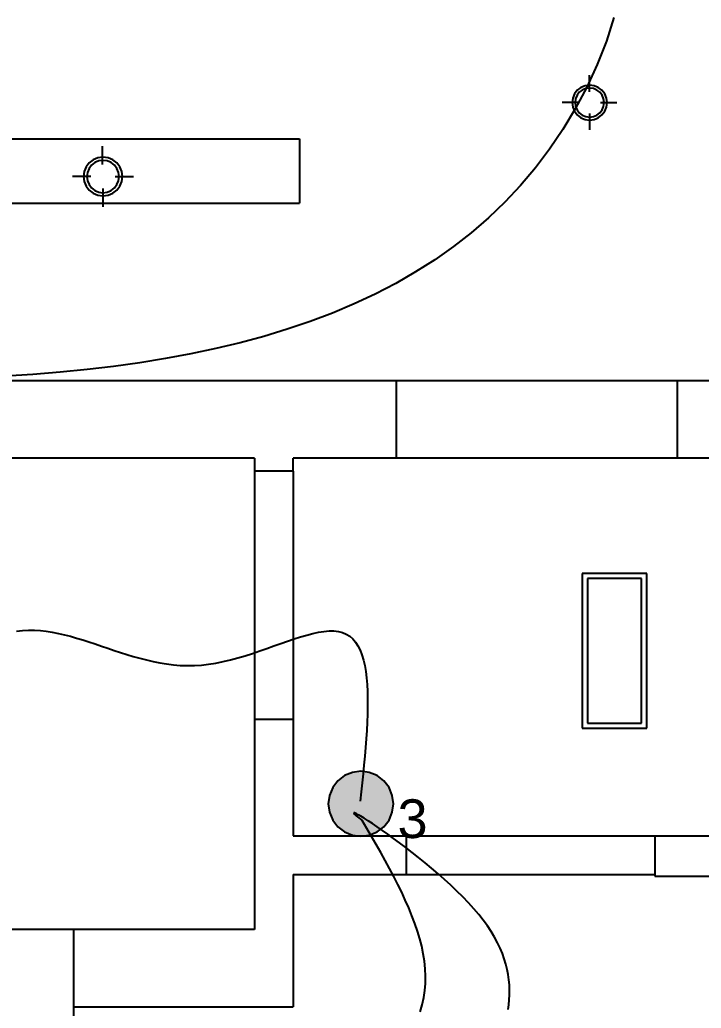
# Model space of a CAD drawing. Header units: centimetres. Extents: x 1966 to 8787, y 7398 to 12383.
# Drawn here: x 3706.3 to 3917.4, y 9033.8 to 9340.2 of the extents above; entities that cross this region are included whole.
import ezdxf

# ---------------------------------------------------------------- set-up
doc = ezdxf.new("R2010")
doc.units = ezdxf.units.CM
doc.styles.get("Standard").update_dxf_attribs({"font": 'arial.ttf', "height": 10})

# ---------------------------------------------------------------- blocks, each defined once
blk = doc.blocks.new('三路開關')
h = blk.add_hatch(color=256)
h.dxf.hatch_style = 1
h.paths.add_polyline_path([(7.42, 14.95), (5.82, 17.03), (3.74, 18.64), (1.3, 19.64), (-1.3, 19.99), (-3.91, 19.64), (-6.34, 18.64), (-8.43, 17.03), (-10.03, 14.95), (-11.04, 12.52), (-11.38, 9.91), (-11.04, 7.3), (-10.03, 4.87), (-8.43, 2.78), (-6.34, 1.18), (-3.91, 0.17), (-1.3, -0.17), (1.3, 0.17), (3.74, 1.18), (5.82, 2.78), (7.42, 4.87), (8.43, 7.3), (8.77, 9.91), (8.43, 12.52)])
for p, q in [((-6.34, 18.64), (-8.43, 17.03)), ((-3.91, 19.64), (-6.34, 18.64)), ((-1.3, 19.99), (-3.91, 19.64)), ((1.3, 19.64), (-1.3, 19.99)), ((3.74, 18.64), (1.3, 19.64)), ((5.82, 17.03), (3.74, 18.64)), ((-8.43, 17.03), (-10.03, 14.95)), ((7.42, 14.95), (5.82, 17.03)), ((-11.04, 12.52), (-11.38, 9.91)), ((-10.03, 14.95), (-11.04, 12.52)), ((8.43, 12.52), (7.42, 14.95)), ((8.77, 9.91), (8.43, 12.52)), ((-11.38, 9.91), (-11.04, 7.3)), ((8.43, 7.3), (8.77, 9.91)), ((-11.04, 7.3), (-10.03, 4.87)), ((7.42, 4.87), (8.43, 7.3)), ((-10.03, 4.87), (-8.43, 2.78)), ((5.82, 2.78), (7.42, 4.87)), ((-8.43, 2.78), (-6.34, 1.18)), ((-6.34, 1.18), (-3.91, 0.17)), ((-3.91, 0.17), (-1.3, -0.17)), ((-1.3, -0.17), (1.3, 0.17)), ((1.3, 0.17), (3.74, 1.18)), ((3.74, 1.18), (5.82, 2.78))]:
    blk.add_line(p, q)
blk.add_text('3', height=12).set_placement((10.06, -0.71))

msp = doc.modelspace()

# ---------------------------------------------------------------- linework, layer by layer
for p, q in [((3890.28, 9340.89), (3887.98, 9333.49)), ((3887.98, 9333.49), (3885.16, 9326.25)), ((3885.16, 9326.25), (3881.9, 9319.24)), ((3882.78, 9319.9), (3882.78, 9322.96)), ((3878.97, 9318.31), (3878.11, 9317.2)), ((3881.9, 9319.24), (3878.31, 9312.52)), ((3880.08, 9319.17), (3878.97, 9318.31)), ((3880.53, 9318.39), (3879.6, 9317.68)), ((3881.39, 9319.71), (3880.08, 9319.17)), ((3881.62, 9318.84), (3880.53, 9318.39)), ((3882.78, 9319.9), (3881.39, 9319.71)), ((3882.78, 9319), (3881.62, 9318.84)), ((3884.18, 9319.71), (3882.78, 9319.9)), ((3882.78, 9319), (3882.78, 9319.9)), ((3883.95, 9318.84), (3882.78, 9319)), ((3882.78, 9317.86), (3882.78, 9319)), ((3885.03, 9318.39), (3883.95, 9318.84)), ((3885.48, 9319.17), (3884.18, 9319.71)), ((3885.97, 9317.68), (3885.03, 9318.39)), ((3886.6, 9318.31), (3885.48, 9319.17)), ((3887.46, 9317.2), (3886.6, 9318.31)), ((3877.57, 9315.89), (3877.38, 9314.5)), ((3878.11, 9317.2), (3877.57, 9315.89)), ((3878.44, 9315.66), (3878.28, 9314.5)), ((3878.89, 9316.75), (3878.44, 9315.66)), ((3879.6, 9317.68), (3878.89, 9316.75)), ((3886.68, 9316.75), (3885.97, 9317.68)), ((3887.13, 9315.66), (3886.68, 9316.75)), ((3887.28, 9314.5), (3887.13, 9315.66)), ((3888, 9315.89), (3887.46, 9317.2)), ((3888.18, 9314.5), (3888, 9315.89)), ((3877.38, 9314.5), (3874.32, 9314.5)), ((3878.31, 9312.52), (3874.46, 9306.12)), ((3877.38, 9314.5), (3877.57, 9313.1)), ((3878.28, 9314.5), (3877.38, 9314.5)), ((3877.57, 9313.1), (3878.11, 9311.8)), ((3878.28, 9314.5), (3878.44, 9313.33)), ((3879.42, 9314.5), (3878.28, 9314.5)), ((3878.44, 9313.33), (3878.89, 9312.25)), ((3878.89, 9312.25), (3879.6, 9311.31)), ((3885.97, 9311.31), (3886.68, 9312.25)), ((3886.15, 9314.5), (3887.28, 9314.5)), ((3886.68, 9312.25), (3887.13, 9313.33)), ((3887.13, 9313.33), (3887.28, 9314.5)), ((3887.28, 9314.5), (3888.18, 9314.5)), ((3887.46, 9311.8), (3888, 9313.1)), ((3888, 9313.1), (3888.18, 9314.5)), ((3888.18, 9314.5), (3891.25, 9314.5)), ((3878.11, 9311.8), (3878.97, 9310.68)), ((3878.97, 9310.68), (3880.08, 9309.82)), ((3879.6, 9311.31), (3880.53, 9310.6)), ((3880.08, 9309.82), (3881.39, 9309.28)), ((3880.53, 9310.6), (3881.62, 9310.15)), ((3881.39, 9309.28), (3882.78, 9309.1)), ((3881.62, 9310.15), (3882.78, 9310)), ((3882.78, 9311.13), (3882.78, 9310)), ((3882.78, 9310), (3883.95, 9310.15)), ((3882.78, 9310), (3882.78, 9309.1)), ((3882.78, 9309.1), (3884.18, 9309.28)), ((3882.78, 9309.1), (3882.78, 9306.03)), ((3883.95, 9310.15), (3885.03, 9310.6)), ((3884.18, 9309.28), (3885.48, 9309.82)), ((3885.03, 9310.6), (3885.97, 9311.31)), ((3885.48, 9309.82), (3886.6, 9310.68)), ((3886.6, 9310.68), (3887.46, 9311.8)), ((3874.46, 9306.12), (3870.34, 9300.04)), ((3192.97, 9303.29), (3792.97, 9303.29)), ((3792.97, 9303.29), (3792.97, 9283.29)), ((3731.94, 9295.32), (3731.94, 9300.98)), ((3870.34, 9300.04), (3865.98, 9294.28)), ((3729.05, 9296.77), (3727.81, 9295.82)), ((3730.5, 9297.37), (3729.05, 9296.77)), ((3732.05, 9297.57), (3730.5, 9297.37)), ((3733.61, 9297.37), (3732.05, 9297.57)), ((3735.05, 9296.77), (3733.61, 9297.37)), ((3736.3, 9295.82), (3735.05, 9296.77)), ((3726.86, 9294.57), (3726.26, 9293.13)), ((3727.81, 9295.82), (3726.86, 9294.57)), ((3727.72, 9294.07), (3727.22, 9292.87)), ((3728.52, 9295.11), (3727.72, 9294.07)), ((3729.55, 9295.9), (3728.52, 9295.11)), ((3730.76, 9296.4), (3729.55, 9295.9)), ((3732.05, 9296.57), (3730.76, 9296.4)), ((3733.35, 9296.4), (3732.05, 9296.57)), ((3734.55, 9295.9), (3733.35, 9296.4)), ((3735.59, 9295.11), (3734.55, 9295.9)), ((3736.38, 9294.07), (3735.59, 9295.11)), ((3737.25, 9294.57), (3736.3, 9295.82)), ((3736.88, 9292.87), (3736.38, 9294.07)), ((3737.85, 9293.13), (3737.25, 9294.57)), ((3865.98, 9294.28), (3861.37, 9288.82)), ((3726.05, 9291.57), (3722.65, 9291.57)), ((3726.26, 9293.13), (3726.05, 9291.57)), ((3726.05, 9291.57), (3726.26, 9290.02)), ((3727.05, 9291.57), (3726.05, 9291.57)), ((3727.22, 9292.87), (3727.05, 9291.57)), ((3728.31, 9291.57), (3727.05, 9291.57)), ((3727.05, 9291.57), (3727.22, 9290.28)), ((3735.79, 9291.57), (3737.05, 9291.57)), ((3737.05, 9291.57), (3736.88, 9292.87)), ((3736.88, 9290.28), (3737.05, 9291.57)), ((3737.05, 9291.57), (3738.05, 9291.57)), ((3738.05, 9291.57), (3737.85, 9293.13)), ((3737.85, 9290.02), (3738.05, 9291.57)), ((3738.05, 9291.57), (3741.46, 9291.57)), ((3726.26, 9290.02), (3726.86, 9288.57)), ((3726.86, 9288.57), (3727.81, 9287.33)), ((3727.22, 9290.28), (3727.72, 9289.07)), ((3727.72, 9289.07), (3728.52, 9288.04)), ((3728.52, 9288.04), (3729.55, 9287.24)), ((3732.05, 9287.83), (3732.05, 9286.57)), ((3734.55, 9287.24), (3735.59, 9288.04)), ((3735.59, 9288.04), (3736.38, 9289.07)), ((3736.3, 9287.33), (3737.25, 9288.57)), ((3736.38, 9289.07), (3736.88, 9290.28)), ((3737.25, 9288.57), (3737.85, 9290.02)), ((3861.37, 9288.82), (3856.52, 9283.65)), ((3727.81, 9287.33), (3729.05, 9286.38)), ((3729.05, 9286.38), (3730.5, 9285.78)), ((3729.55, 9287.24), (3730.76, 9286.74)), ((3730.5, 9285.78), (3732.05, 9285.57)), ((3730.76, 9286.74), (3732.05, 9286.57)), ((3732.05, 9286.57), (3733.35, 9286.74)), ((3732.05, 9286.57), (3732.05, 9285.57)), ((3732.05, 9285.57), (3733.61, 9285.78)), ((3732.05, 9285.57), (3732.05, 9282.17)), ((3733.35, 9286.74), (3734.55, 9287.24)), ((3733.61, 9285.78), (3735.05, 9286.38)), ((3735.05, 9286.38), (3736.3, 9287.33)), ((3192.97, 9283.29), (3792.97, 9283.29)), ((3856.52, 9283.65), (3851.43, 9278.77)), ((3851.43, 9278.77), (3846.12, 9274.18)), ((3846.12, 9274.18), (3840.59, 9269.86)), ((3840.59, 9269.86), (3834.85, 9265.81)), ((3834.85, 9265.81), (3828.9, 9262.01)), ((3828.9, 9262.01), (3822.74, 9258.47)), ((3822.74, 9258.47), (3816.39, 9255.16)), ((3816.39, 9255.16), (3809.85, 9252.1)), ((3809.85, 9252.1), (3803.13, 9249.26)), ((3803.13, 9249.26), (3796.23, 9246.65)), ((3796.23, 9246.65), (3789.15, 9244.24)), ((3781.92, 9242.05), (3774.52, 9240.05)), ((3789.15, 9244.24), (3781.92, 9242.05)), ((3774.52, 9240.05), (3766.97, 9238.24)), ((3759.27, 9236.61), (3751.43, 9235.16)), ((3766.97, 9238.24), (3759.27, 9236.61)), ((3735.35, 9232.75), (3727.13, 9231.77)), ((3743.46, 9233.87), (3735.35, 9232.75)), ((3751.43, 9235.16), (3743.46, 9233.87)), ((3710.34, 9230.25), (3701.78, 9229.69)), ((3718.79, 9230.94), (3710.34, 9230.25)), ((3727.13, 9231.77), (3718.79, 9230.94)), ((3822.97, 9228.29), (3550.97, 9228.29)), ((3909.97, 9228.29), (3822.97, 9228.29)), ((3822.97, 9204.29), (3822.97, 9228.29)), ((3920.97, 9228.29), (3909.97, 9228.29)), ((3909.97, 9204.29), (3909.97, 9228.29)), ((3778.97, 9204.29), (3562.97, 9204.29)), ((3778.97, 9204.29), (3778.97, 9200.29)), ((3790.97, 9200.29), (3790.97, 9204.29)), ((3822.97, 9204.29), (3790.97, 9204.29)), ((3909.97, 9204.29), (3822.97, 9204.29)), ((3920.97, 9204.29), (3909.97, 9204.29)), ((3778.97, 9200.29), (3778.97, 9123.29)), ((3790.97, 9200.29), (3778.97, 9200.29)), ((3790.97, 9200.29), (3790.97, 9123.29)), ((3900.51, 9168.6), (3880.51, 9168.6)), ((3880.51, 9168.6), (3880.51, 9120.6)), ((3900.51, 9120.6), (3900.51, 9168.6)), ((3898.91, 9167), (3882.11, 9167)), ((3882.11, 9167), (3882.11, 9122.2)), ((3898.91, 9122.2), (3898.91, 9167)), ((3705.26, 9150.71), (3707.1, 9150.91)), ((3707.1, 9150.91), (3708.94, 9151)), ((3708.94, 9151), (3710.79, 9150.99)), ((3710.79, 9150.99), (3712.64, 9150.88)), ((3712.64, 9150.88), (3714.49, 9150.67)), ((3714.49, 9150.67), (3716.35, 9150.38)), ((3716.35, 9150.38), (3718.22, 9150.02)), ((3718.22, 9150.02), (3720.1, 9149.59)), ((3795.15, 9149.48), (3797, 9149.96)), ((3797, 9149.96), (3798.77, 9150.34)), ((3798.77, 9150.34), (3800.46, 9150.61)), ((3800.46, 9150.61), (3802.06, 9150.76)), ((3802.06, 9150.76), (3803.56, 9150.77)), ((3803.56, 9150.77), (3804.96, 9150.62)), ((3804.96, 9150.62), (3806.24, 9150.3)), ((3806.24, 9150.3), (3807.42, 9149.81)), ((3807.42, 9149.81), (3808.48, 9149.13)), ((3720.1, 9149.59), (3721.98, 9149.1)), ((3721.98, 9149.1), (3723.88, 9148.56)), ((3723.88, 9148.56), (3725.78, 9147.98)), ((3725.78, 9147.98), (3727.69, 9147.36)), ((3727.69, 9147.36), (3729.62, 9146.73)), ((3729.62, 9146.73), (3731.55, 9146.07)), ((3784.97, 9146.11), (3787.11, 9146.87)), ((3787.11, 9146.87), (3789.21, 9147.6)), ((3789.21, 9147.6), (3791.25, 9148.28)), ((3791.25, 9148.28), (3793.23, 9148.92)), ((3793.23, 9148.92), (3795.15, 9149.48)), ((3808.48, 9149.13), (3809.43, 9148.29)), ((3809.43, 9148.29), (3810.28, 9147.28)), ((3810.28, 9147.28), (3811.02, 9146.11)), ((3731.55, 9146.07), (3733.5, 9145.41)), ((3733.5, 9145.41), (3735.47, 9144.75)), ((3735.47, 9144.75), (3737.44, 9144.1)), ((3737.44, 9144.1), (3739.44, 9143.47)), ((3776.1, 9143.1), (3778.36, 9143.82)), ((3778.36, 9143.82), (3780.59, 9144.57)), ((3780.59, 9144.57), (3782.8, 9145.34)), ((3782.8, 9145.34), (3784.97, 9146.11)), ((3811.02, 9146.11), (3811.68, 9144.8)), ((3811.68, 9144.8), (3812.24, 9143.34)), ((3739.44, 9143.47), (3741.44, 9142.87)), ((3741.44, 9142.87), (3743.47, 9142.3)), ((3743.47, 9142.3), (3745.51, 9141.77)), ((3745.51, 9141.77), (3747.57, 9141.3)), ((3747.57, 9141.3), (3749.65, 9140.89)), ((3749.65, 9140.89), (3751.75, 9140.54)), ((3751.75, 9140.54), (3753.87, 9140.28)), ((3764.78, 9140.42), (3767.03, 9140.78)), ((3767.03, 9140.78), (3769.3, 9141.25)), ((3769.3, 9141.25), (3771.57, 9141.8)), ((3771.57, 9141.8), (3773.84, 9142.42)), ((3773.84, 9142.42), (3776.1, 9143.1)), ((3812.24, 9143.34), (3812.71, 9141.75)), ((3812.71, 9141.75), (3813.11, 9140.02)), ((3753.87, 9140.28), (3756, 9140.1)), ((3756, 9140.1), (3758.17, 9140.02)), ((3758.17, 9140.02), (3760.35, 9140.04)), ((3760.35, 9140.04), (3762.55, 9140.17)), ((3762.55, 9140.17), (3764.78, 9140.42)), ((3813.11, 9140.02), (3813.42, 9138.18)), ((3813.42, 9138.18), (3813.67, 9136.23)), ((3813.67, 9136.23), (3813.85, 9134.16)), ((3813.85, 9134.16), (3813.96, 9132)), ((3813.96, 9132), (3814.01, 9129.74)), ((3814.01, 9129.74), (3814.01, 9127.4)), ((3814.01, 9127.4), (3813.96, 9124.98)), ((3790.97, 9123.29), (3778.97, 9123.29)), ((3778.97, 9123.29), (3778.97, 9058.29)), ((3790.97, 9123.29), (3790.97, 9087.29)), ((3813.87, 9122.49), (3813.73, 9119.94)), ((3813.96, 9124.98), (3813.87, 9122.49)), ((3882.11, 9122.2), (3898.91, 9122.2)), ((3813.73, 9119.94), (3813.56, 9117.33)), ((3880.51, 9120.6), (3900.51, 9120.6)), ((3813.56, 9117.33), (3813.36, 9114.66)), ((3813.36, 9114.66), (3813.13, 9111.96)), ((3813.13, 9111.96), (3812.87, 9109.22)), ((3812.87, 9109.22), (3812.6, 9106.45)), ((3812.6, 9106.45), (3812.32, 9103.66)), ((3812.02, 9100.86), (3811.73, 9098.04)), ((3812.32, 9103.66), (3812.02, 9100.86)), ((3809.98, 9094.37), (3809.74, 9094.41)), ((3809.74, 9094.41), (3809.74, 9094.29)), ((3809.74, 9094.29), (3809.98, 9093.99)), ((3810.44, 9094.17), (3809.98, 9094.37)), ((3809.98, 9093.99), (3810.49, 9093.51)), ((3811.11, 9093.82), (3810.44, 9094.17)), ((3810.49, 9093.51), (3811.27, 9092.85)), ((3811.96, 9093.33), (3811.11, 9093.82)), ((3811.27, 9092.85), (3812.34, 9091.99)), ((3812.99, 9092.7), (3811.96, 9093.33)), ((3813.79, 9089.51), (3812.34, 9091.99)), ((3814.18, 9091.94), (3812.99, 9092.7)), ((3815.52, 9091.06), (3814.18, 9091.94)), ((3815.24, 9087.03), (3813.79, 9089.51)), ((3816.99, 9090.07), (3815.52, 9091.06)), ((3818.58, 9088.97), (3816.99, 9090.07)), ((3820.28, 9087.77), (3818.58, 9088.97)), ((3790.97, 9087.29), (3825.97, 9087.29)), ((3816.67, 9084.55), (3815.24, 9087.03)), ((3822.06, 9086.48), (3820.28, 9087.77)), ((3823.92, 9085.1), (3822.06, 9086.48)), ((3825.97, 9087.29), (3902.98, 9087.29)), ((3825.97, 9087.29), (3825.97, 9075.29)), ((3902.98, 9087.29), (3924.97, 9087.29)), ((3902.98, 9087.29), (3902.98, 9075.29)), ((3818.08, 9082.08), (3816.67, 9084.55)), ((3825.84, 9083.65), (3823.92, 9085.1)), ((3827.81, 9082.13), (3825.84, 9083.65)), ((3819.46, 9079.61), (3818.08, 9082.08)), ((3820.81, 9077.14), (3819.46, 9079.61)), ((3829.81, 9080.54), (3827.81, 9082.13)), ((3831.83, 9078.9), (3829.81, 9080.54)), ((3822.11, 9074.68), (3820.81, 9077.14)), ((3833.85, 9077.21), (3831.83, 9078.9)), ((3835.87, 9075.49), (3833.85, 9077.21)), ((3790.97, 9075.29), (3790.97, 9034.29)), ((3790.97, 9075.29), (3825.97, 9075.29)), ((3823.37, 9072.23), (3822.11, 9074.68)), ((3825.97, 9075.29), (3902.98, 9075.29)), ((3837.85, 9073.73), (3835.87, 9075.49)), ((3839.8, 9071.94), (3837.85, 9073.73)), ((3902.98, 9075.29), (3902.98, 9074.79)), ((3902.98, 9074.79), (3924.97, 9074.79)), ((3824.57, 9069.79), (3823.37, 9072.23)), ((3841.7, 9070.13), (3839.8, 9071.94)), ((3843.52, 9068.32), (3841.7, 9070.13)), ((3825.7, 9067.36), (3824.57, 9069.79)), ((3826.77, 9064.94), (3825.7, 9067.36)), ((3845.26, 9066.5), (3843.52, 9068.32)), ((3827.75, 9062.53), (3826.77, 9064.94)), ((3846.91, 9064.69), (3845.26, 9066.5)), ((3848.44, 9062.88), (3846.91, 9064.69)), ((3828.65, 9060.13), (3827.75, 9062.53)), ((3849.85, 9061.1), (3848.44, 9062.88)), ((3851.14, 9059.33), (3849.85, 9061.1)), ((3722.97, 9058.29), (3562.97, 9058.29)), ((3778.97, 9058.29), (3722.97, 9058.29)), ((3722.97, 9034.29), (3722.97, 9058.29)), ((3829.46, 9057.75), (3828.65, 9060.13)), ((3852.29, 9057.59), (3851.14, 9059.33)), ((3830.17, 9055.39), (3829.46, 9057.75)), ((3830.78, 9053.03), (3830.17, 9055.39)), ((3853.33, 9055.86), (3852.29, 9057.59)), ((3854.25, 9054.16), (3853.33, 9055.86)), ((3831.27, 9050.7), (3830.78, 9053.03)), ((3855.06, 9052.47), (3854.25, 9054.16)), ((3855.76, 9050.8), (3855.06, 9052.47)), ((3831.64, 9048.38), (3831.27, 9050.7)), ((3856.36, 9049.15), (3855.76, 9050.8)), ((3856.86, 9047.51), (3856.36, 9049.15)), ((3831.88, 9046.09), (3831.64, 9048.38)), ((3831.99, 9043.81), (3831.88, 9046.09)), ((3857.26, 9045.89), (3856.86, 9047.51)), ((3857.57, 9044.29), (3857.26, 9045.89)), ((3831.96, 9041.56), (3831.99, 9043.81)), ((3857.8, 9042.69), (3857.57, 9044.29)), ((3857.94, 9041.12), (3857.8, 9042.69)), ((3831.78, 9039.32), (3831.96, 9041.56)), ((3858, 9039.55), (3857.94, 9041.12)), ((3857.99, 9038), (3858, 9039.55)), ((3830.95, 9034.93), (3831.44, 9037.12)), ((3831.44, 9037.12), (3831.78, 9039.32)), ((3857.77, 9034.93), (3857.91, 9036.46)), ((3857.91, 9036.46), (3857.99, 9038)), ((3722.97, 9034.29), (3790.97, 9034.29)), ((3722.97, 8878.29), (3722.97, 9034.29)), ((3830.3, 9032.77), (3830.95, 9034.93)), ((3857.56, 9033.41), (3857.77, 9034.93))]:
    msp.add_line(p, q)

# ---------------------------------------------------------------- block references
msp.add_blockref('三路開關', (3813.23, 9087.29))

doc.saveas('drawing.dxf')
